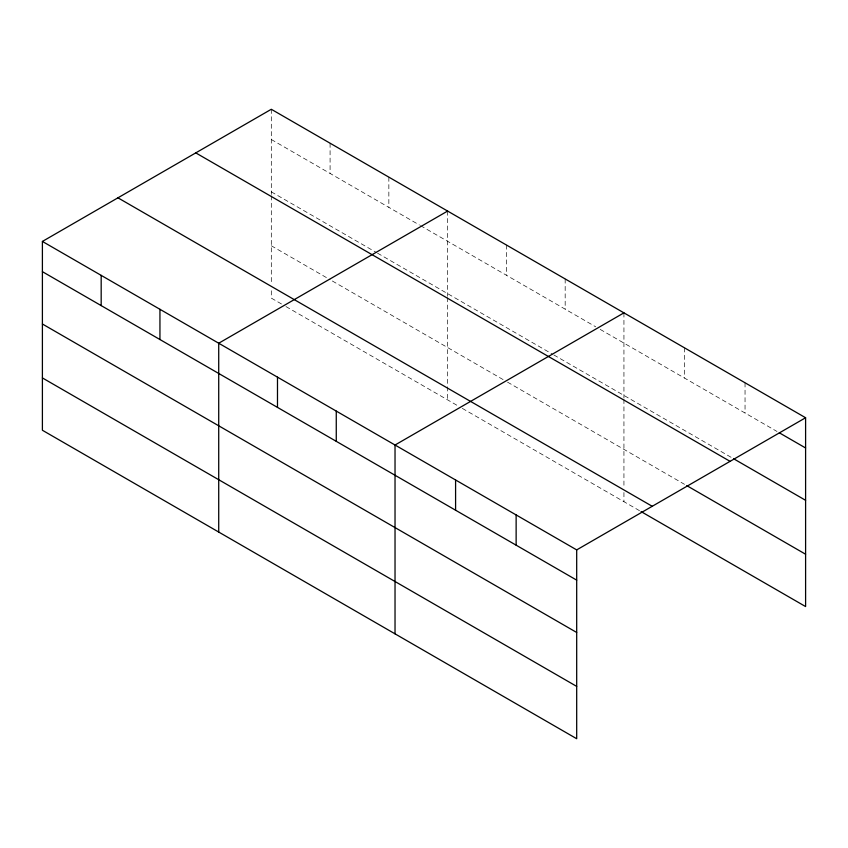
<?xml version="1.0" encoding="UTF-8"?>
<svg xmlns="http://www.w3.org/2000/svg" width="848" height="848" viewBox="0 0 848 848"><rect width="100%" height="100%" fill="white"/><g stroke="black" fill="none" stroke-linecap="round" stroke-linejoin="round"><path stroke-width="0.64" stroke-dasharray="4.24 3.18" d="M271.307 139.507L419.368 224.985M420.502 225.642L595.688 326.787M600.204 329.395L777.033 431.484M271.307 191.839L376.417 252.524M377.551 253.181L552.737 354.326M553.871 354.973L732.481 458.1M271.307 245.761L330.084 279.692M332.342 280.995L505.27 380.837M507.528 382.141L684.495 484.314M281.483 303.976L271.307 298.104L271.307 288.945M285.999 306.584L457.793 405.768M462.319 408.376L639.933 510.92M745.042 382.777L745.042 413.018M684.495 347.818L684.495 378.06M623.937 312.859L623.937 398.062M623.937 399.376L623.937 487.293M623.937 492.529L623.937 501.687M565.171 278.928L565.171 309.17M506.394 244.998L506.394 275.229M447.627 211.067L447.627 296.27M447.627 297.584L447.627 385.501M447.627 386.815L447.627 399.896M388.85 177.137L388.85 207.368M330.084 143.206L330.084 173.437M271.307 109.275L271.307 194.478M271.307 195.793L271.307 283.709"/><path stroke-width="1.27" d="M576.693 632.47L576.693 549.896L42.4 241.436L42.4 430.254L576.693 738.725L576.693 632.47L42.4 324M42.4 241.436L271.307 109.275L805.6 417.746L805.6 606.564L641.077 511.588M447.627 211.067L218.72 343.228L218.72 532.056M623.937 312.859L395.03 445.02L395.03 633.848M576.693 549.896L805.6 417.746M779.323 432.809L805.6 447.977M733.626 458.757L805.6 500.309M195.771 152.884L730.064 461.354M686.774 485.628L805.6 554.232M117.936 197.817L652.229 506.288M42.4 271.667L576.693 580.138M42.4 377.922L576.693 686.392M516.135 514.937L516.135 545.179M455.588 479.979L455.588 510.22M336.264 411.089L336.264 441.32M277.487 377.159L277.487 407.39M159.943 309.297L159.943 339.529M101.177 275.367L101.177 305.598"/></g></svg>
